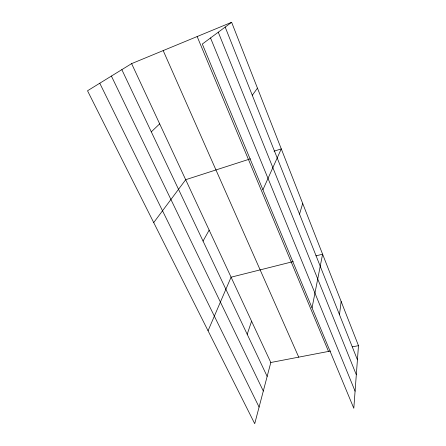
<?xml version="1.0" encoding="UTF-8"?>
<svg xmlns="http://www.w3.org/2000/svg" width="446" height="446" viewBox="0 0 446 446"><rect width="100%" height="100%" fill="white"/><g stroke="black" fill="none" stroke-linecap="round" stroke-linejoin="round"><path stroke-width="0.67" d="M358.484 345.667L353.806 408.28L202.317 44.048L231.625 22.3L358.484 345.667L352.351 346.843M339.478 314.67L341.151 301.485M312.044 307.874L322.597 254.192L315.924 255.87M131.62 63.627L270.811 362.503L254.716 423.7L87.516 90.772L131.62 63.627L231.625 22.3M299.528 214.141L302.695 203.454M247.201 334.294L251.583 321.215M208.053 330.787L231.078 277.183L293.239 261.568M262.917 189.745L281.281 148.88L274.056 151.211M203.041 241.074L209.157 230.119M252.285 95.277L257.465 88.157M153.714 222.587L185.681 179.71L250.407 158.837M151.294 131.843L159.679 123.876M270.811 362.503L330.558 351.03M99.77 83.229L259.087 407.081M111.4 76.071L263.307 391.036M121.836 69.648L267.154 376.413M163.186 50.582L298.725 357.14M197.154 36.544L328.518 351.42M210.529 37.955L355.083 391.187M218.272 32.207L356.309 374.752M225.185 27.083L357.424 359.822"/></g></svg>
